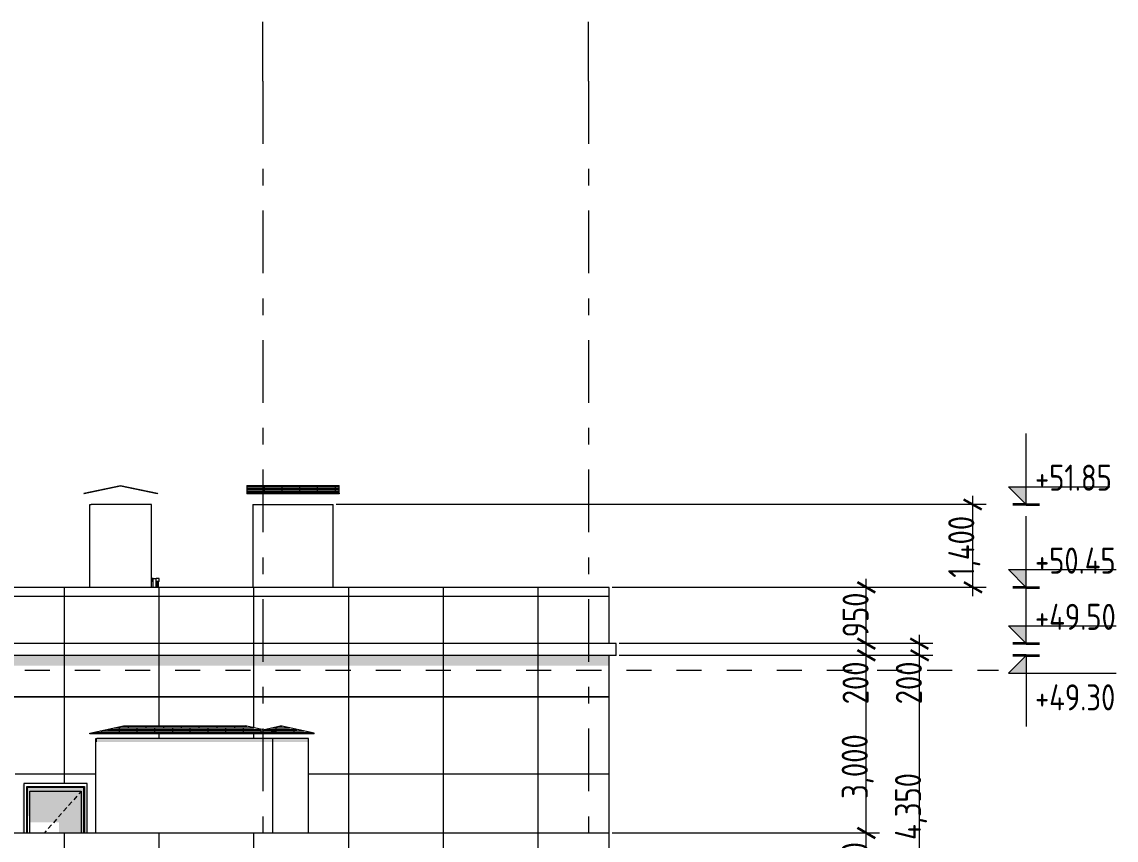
# Model space of a CAD drawing. Header units: millimetres. Extents: x 18162 to 7085488, y 72188 to 247925.
# Drawn here: x 5962390 to 5980869, y 137738 to 151556 of the extents above; entities that cross this region are included whole.
import ezdxf
from ezdxf.enums import TextEntityAlignment as Align

# ---------------------------------------------------------------- set-up
doc = ezdxf.new("R2010")
doc.units = ezdxf.units.MM
doc.header["$MEASUREMENT"] = 0
doc.linetypes.add('Dashed', pattern=[423.333333, 211.666667, -211.666667])
doc.linetypes.add('Double Dashed', pattern=[1093.611073, 529.166651, -211.666656, 141.111112, -211.666656])
for name, color, linetype in [('Archicad Doors', 7, 'Continuous'), ('Interior - Equipment', 7, 'Continuous'), ('Shell - Roof', 7, 'Continuous'), ('Structural - Bearing', 7, 'Continuous'), ('Structural - Grid', 7, 'Continuous')]:
    doc.layers.add(name, color=color, linetype=linetype)
doc.styles.add('GENERATED_STYLE_3', font='', dxfattribs={"width": 0.8})
doc.styles.get('GENERATED_STYLE_3').set_extended_font_data('ISOCPEUR MON')
doc.dimstyles.new('GENERATED_STYLE__32', dxfattribs={"dimtxt": 440.00001, "dimasz": 228, "dimexe": 0.18, "dimexo": 50, "dimgap": 0, "dimtad": 1, "dimdec": 0, "dimzin": 0, "dimdsep": 46, "dimtxsty": 'GENERATED_STYLE_3', "dimblk": 'ARROWHEAD_2', "dimblk1": 'ARROWHEAD_2', "dimblk2": 'ARROWHEAD_2', "dimcen": 0.09, "dimclrd": 13, "dimclre": 13, "dimclrt": 13, "dimadec": 0, "dimazin": 0, "dimtfac": 1, "dimtdec": 4, "dimtmove": 0, "dimatfit": 3, "dimfxl": 1, "dimtolj": 1, "dimtzin": 0, "dimarcsym": 0})

# ---------------------------------------------------------------- blocks, each defined once
blk = doc.blocks.new('*X2898', base_point=(6050604, 91556))
at = {"layer": 'Structural - Bearing', "color": 8, "linetype": 'Continuous', "lineweight": 13}
for p, q in [((5955104, 141056), (5955104, 140856)), ((5956704, 141056), (5956704, 140856)), ((5958304, 141056), (5958304, 140856)), ((5959904, 141056), (5959904, 140856)), ((5961504, 141056), (5961504, 140856)), ((5963104, 141056), (5963104, 140856)), ((5964704, 141056), (5964704, 140856)), ((5966304, 141056), (5966304, 140856)), ((5967904, 141056), (5967904, 140856)), ((5969504, 141056), (5969504, 140856)), ((5971104, 141056), (5971104, 140856))]:
    blk.add_line(p, q, dxfattribs=at)
blk = doc.blocks.new('*X2902', base_point=(6050604, 91556))
at = {"layer": 'Shell - Roof', "color": 7, "linetype": 'Continuous', "lineweight": 13}
for p, q in [((5963590, 139556), (5963890, 139556)), ((5963590, 139545), (5963590, 139556)), ((5963712, 139582), (5963890, 139582)), ((5963712, 139582), (5963889, 139582)), ((5963740, 139556), (5963740, 139582)), ((5963835, 139608), (5963890, 139608)), ((5963890, 139582), (5963890, 139608)), ((5963890, 139608), (5964189, 139608)), ((5963890, 139582), (5964189, 139582)), ((5963890, 139545), (5963890, 139556)), ((5963890, 139556), (5964189, 139556)), ((5963957, 139634), (5964189, 139634)), ((5964037, 139608), (5964037, 139634)), ((5964037, 139556), (5964037, 139582)), ((5964079, 139660), (5964189, 139660)), ((5964189, 139660), (5964489, 139660)), ((5964189, 139634), (5964189, 139660)), ((5964189, 139634), (5964489, 139634)), ((5964189, 139634), (5964288, 139634)), ((5964189, 139608), (5964489, 139608)), ((5964189, 139582), (5964189, 139608)), ((5964189, 139582), (5964489, 139582)), ((5964189, 139582), (5964288, 139582)), ((5964189, 139556), (5964489, 139556)), ((5964189, 139545), (5964189, 139556)), ((5964288, 139634), (5964487, 139634)), ((5964288, 139582), (5964487, 139582)), ((5964339, 139660), (5964339, 139666)), ((5964339, 139608), (5964339, 139634)), ((5964339, 139556), (5964339, 139582)), ((5964489, 139634), (5964489, 139660)), ((5964489, 139660), (5964787, 139660)), ((5964489, 139634), (5964787, 139634)), ((5964489, 139582), (5964489, 139608)), ((5964489, 139608), (5964787, 139608)), ((5964489, 139582), (5964787, 139582)), ((5964489, 139545), (5964489, 139556)), ((5964489, 139556), (5964787, 139556)), ((5964636, 139660), (5964636, 139666)), ((5964636, 139608), (5964636, 139634)), ((5964636, 139556), (5964636, 139582)), ((5964787, 139660), (5965087, 139660)), ((5964787, 139634), (5964787, 139660)), ((5964787, 139634), (5965087, 139634)), ((5964787, 139634), (5964887, 139634)), ((5964787, 139608), (5965087, 139608)), ((5964787, 139582), (5964787, 139608)), ((5964787, 139582), (5965087, 139582)), ((5964787, 139582), (5964887, 139582)), ((5964787, 139556), (5965087, 139556)), ((5964787, 139545), (5964787, 139556)), ((5964887, 139634), (5965086, 139634)), ((5964887, 139582), (5965086, 139582)), ((5964937, 139660), (5964937, 139666)), ((5964937, 139608), (5964937, 139634)), ((5964937, 139556), (5964937, 139582)), ((5965087, 139634), (5965087, 139660)), ((5965087, 139660), (5965386, 139660)), ((5965087, 139634), (5965386, 139634)), ((5965087, 139582), (5965087, 139608)), ((5965087, 139608), (5965386, 139608)), ((5965087, 139582), (5965386, 139582)), ((5965087, 139545), (5965087, 139556)), ((5965087, 139556), (5965386, 139556)), ((5965234, 139660), (5965234, 139666)), ((5965234, 139608), (5965234, 139634)), ((5965234, 139556), (5965234, 139582)), ((5965386, 139660), (5965686, 139660)), ((5965386, 139634), (5965386, 139660)), ((5965386, 139634), (5965686, 139634)), ((5965386, 139634), (5965485, 139634)), ((5965386, 139608), (5965686, 139608)), ((5965386, 139582), (5965386, 139608)), ((5965386, 139582), (5965686, 139582)), ((5965386, 139582), (5965485, 139582)), ((5965386, 139556), (5965686, 139556)), ((5965386, 139545), (5965386, 139556)), ((5965485, 139634), (5965684, 139634)), ((5965485, 139582), (5965684, 139582)), ((5965536, 139660), (5965536, 139666)), ((5965536, 139608), (5965536, 139634)), ((5965536, 139556), (5965536, 139582)), ((5965686, 139634), (5965686, 139660)), ((5965686, 139660), (5965984, 139660)), ((5965686, 139634), (5965984, 139634)), ((5965686, 139582), (5965686, 139608)), ((5965686, 139608), (5965984, 139608)), ((5965686, 139582), (5965984, 139582)), ((5965686, 139545), (5965686, 139556)), ((5965686, 139556), (5965984, 139556)), ((5965833, 139660), (5965833, 139666)), ((5965833, 139608), (5965833, 139634)), ((5965833, 139556), (5965833, 139582)), ((5965984, 139660), (5966187, 139660)), ((5965984, 139634), (5965984, 139660)), ((5965984, 139634), (5966284, 139634)), ((5965984, 139634), (5966084, 139634)), ((5965984, 139608), (5966284, 139608)), ((5965984, 139582), (5965984, 139608)), ((5965984, 139582), (5966284, 139582)), ((5965984, 139582), (5966084, 139582)), ((5965984, 139556), (5966284, 139556)), ((5965984, 139545), (5965984, 139556)), ((5966084, 139634), (5966283, 139634)), ((5966084, 139582), (5966283, 139582)), ((5966134, 139660), (5966134, 139666)), ((5966134, 139608), (5966134, 139634)), ((5966134, 139556), (5966134, 139582)), ((5966284, 139634), (5966284, 139639)), ((5966284, 139634), (5966309, 139634)), ((5966284, 139582), (5966284, 139608)), ((5966284, 139608), (5966431, 139608)), ((5966284, 139582), (5966554, 139582)), ((5966284, 139545), (5966284, 139556)), ((5966284, 139556), (5966583, 139556)), ((5966431, 139608), (5966431, 139608)), ((5966431, 139556), (5966431, 139582)), ((5966583, 139556), (5966676, 139556)), ((5966583, 139545), (5966583, 139556))]:
    blk.add_line(p, q, dxfattribs=at)
blk = doc.blocks.new('*X2904', base_point=(6050604, 91556))
at = {"layer": 'Structural - Bearing', "color": 7, "linetype": 'Continuous', "lineweight": 9}
for p, q in [((5955104, 137856), (5955104, 137156)), ((5956704, 137856), (5956704, 137156)), ((5958304, 137856), (5958304, 137156)), ((5959904, 137856), (5959904, 137156)), ((5961504, 137856), (5961504, 137156)), ((5963104, 137856), (5963104, 137156)), ((5964704, 137856), (5964704, 137156)), ((5966304, 137856), (5966304, 137156)), ((5967904, 137856), (5967904, 137156)), ((5969504, 137856), (5969504, 137156)), ((5971104, 137856), (5971104, 137156)), ((5953608, 137156), (5954604, 137156)), ((5954604, 137156), (5953608, 137156)), ((5955104, 137156), (5954604, 137156)), ((5954604, 137156), (5955104, 137156)), ((5955104, 137156), (5956204, 137156)), ((5955104, 137156), (5955104, 136556)), ((5956204, 137156), (5955104, 137156)), ((5956704, 137156), (5956204, 137156)), ((5956204, 137156), (5956704, 137156)), ((5956704, 137156), (5957804, 137156)), ((5956704, 137156), (5956704, 136556)), ((5957804, 137156), (5956704, 137156)), ((5958304, 137156), (5957804, 137156)), ((5957804, 137156), (5958304, 137156)), ((5958304, 137156), (5959404, 137156)), ((5958304, 137156), (5958304, 136556)), ((5959404, 137156), (5958304, 137156)), ((5959904, 137156), (5959404, 137156)), ((5959404, 137156), (5959904, 137156)), ((5959904, 137156), (5961004, 137156)), ((5959904, 137156), (5959904, 136556)), ((5961004, 137156), (5959904, 137156)), ((5961504, 137156), (5961004, 137156)), ((5961004, 137156), (5961504, 137156)), ((5961504, 137156), (5962604, 137156)), ((5961504, 137156), (5961504, 136556)), ((5962604, 137156), (5961504, 137156)), ((5963104, 137156), (5962604, 137156)), ((5962604, 137156), (5963104, 137156)), ((5963104, 137156), (5964204, 137156)), ((5963104, 137156), (5963104, 136556)), ((5964204, 137156), (5963104, 137156)), ((5964704, 137156), (5964204, 137156)), ((5964204, 137156), (5964704, 137156)), ((5964704, 137156), (5965804, 137156)), ((5964704, 137156), (5964704, 136556)), ((5965804, 137156), (5964704, 137156)), ((5966304, 137156), (5965804, 137156)), ((5965804, 137156), (5966304, 137156)), ((5966304, 137156), (5967404, 137156)), ((5966304, 137156), (5966304, 136556)), ((5967404, 137156), (5966304, 137156)), ((5967904, 137156), (5967404, 137156)), ((5967404, 137156), (5967904, 137156)), ((5967904, 137156), (5969004, 137156)), ((5967904, 137156), (5967904, 136556)), ((5969004, 137156), (5967904, 137156)), ((5969504, 137156), (5969004, 137156)), ((5969004, 137156), (5969504, 137156)), ((5969504, 137156), (5970604, 137156)), ((5969504, 137156), (5969504, 136556)), ((5970604, 137156), (5969504, 137156)), ((5971104, 137156), (5970604, 137156)), ((5970604, 137156), (5971104, 137156)), ((5971104, 137156), (5972204, 137156)), ((5971104, 137156), (5971104, 136556)), ((5972204, 137156), (5971104, 137156)), ((5972308, 137156), (5972204, 137156)), ((5972204, 137156), (5972308, 137156)), ((5955104, 136556), (5955104, 136506)), ((5956704, 136556), (5956704, 136506)), ((5958304, 136556), (5958304, 136506)), ((5959904, 136556), (5959904, 136506)), ((5961504, 136556), (5961504, 136506)), ((5963104, 136556), (5963104, 136506)), ((5964704, 136556), (5964704, 136506)), ((5966304, 136556), (5966304, 136506)), ((5967904, 136556), (5967904, 136506)), ((5969504, 136556), (5969504, 136506)), ((5971104, 136556), (5971104, 136506))]:
    blk.add_line(p, q, dxfattribs=at)
blk = doc.blocks.new('*X2906', base_point=(6050604, 91556))
at = {"layer": 'Structural - Bearing', "color": 7, "linetype": 'Continuous', "lineweight": 9}
for p, q in [((5955104, 140506), (5955104, 140156)), ((5956704, 140506), (5956704, 140156)), ((5958304, 140506), (5958304, 140156)), ((5959904, 140506), (5959904, 140156)), ((5961504, 140506), (5961504, 140156)), ((5963104, 140506), (5963104, 140156)), ((5964704, 140506), (5964704, 140156)), ((5966304, 140506), (5966304, 140156)), ((5967904, 140506), (5967904, 140156)), ((5969504, 140506), (5969504, 140156)), ((5971104, 140506), (5971104, 140156)), ((5953608, 140156), (5954604, 140156)), ((5954604, 140156), (5953608, 140156)), ((5955104, 140156), (5954604, 140156)), ((5954604, 140156), (5955104, 140156)), ((5955104, 140156), (5956204, 140156)), ((5955104, 140156), (5955104, 139556)), ((5956204, 140156), (5955104, 140156)), ((5956704, 140156), (5956204, 140156)), ((5956204, 140156), (5956704, 140156)), ((5956704, 140156), (5957804, 140156)), ((5956704, 140156), (5956704, 139556)), ((5957804, 140156), (5956704, 140156)), ((5958304, 140156), (5957804, 140156)), ((5957804, 140156), (5958304, 140156)), ((5958304, 140156), (5959404, 140156)), ((5958304, 140156), (5958304, 139556)), ((5959404, 140156), (5958304, 140156)), ((5959904, 140156), (5959404, 140156)), ((5959404, 140156), (5959904, 140156)), ((5959904, 140156), (5961004, 140156)), ((5959904, 140156), (5959904, 139640)), ((5961004, 140156), (5959904, 140156)), ((5961504, 140156), (5961004, 140156)), ((5961004, 140156), (5961504, 140156)), ((5961504, 140156), (5962604, 140156)), ((5961504, 140156), (5961504, 139656)), ((5962604, 140156), (5961504, 140156)), ((5963104, 140156), (5962604, 140156)), ((5962604, 140156), (5963104, 140156)), ((5963104, 140156), (5964204, 140156)), ((5963104, 140156), (5963104, 139556)), ((5964204, 140156), (5963104, 140156)), ((5964704, 140156), (5964204, 140156)), ((5964204, 140156), (5964704, 140156)), ((5964704, 140156), (5965804, 140156)), ((5964704, 140156), (5964704, 139666)), ((5965804, 140156), (5964704, 140156)), ((5966304, 140156), (5965804, 140156)), ((5965804, 140156), (5966304, 140156)), ((5966304, 140156), (5967404, 140156)), ((5966304, 140156), (5966304, 139635)), ((5967404, 140156), (5966304, 140156)), ((5967904, 140156), (5967404, 140156)), ((5967404, 140156), (5967904, 140156)), ((5967904, 140156), (5969004, 140156)), ((5967904, 140156), (5967904, 139556)), ((5969004, 140156), (5967904, 140156)), ((5969504, 140156), (5969004, 140156)), ((5969004, 140156), (5969504, 140156)), ((5969504, 140156), (5970604, 140156)), ((5969504, 140156), (5969504, 139556)), ((5970604, 140156), (5969504, 140156)), ((5971104, 140156), (5970604, 140156)), ((5970604, 140156), (5971104, 140156)), ((5971104, 140156), (5972204, 140156)), ((5971104, 140156), (5971104, 139556)), ((5972204, 140156), (5971104, 140156)), ((5972308, 140156), (5972204, 140156)), ((5972204, 140156), (5972308, 140156)), ((5955104, 139556), (5955104, 137856)), ((5956704, 139556), (5956704, 137856)), ((5958304, 139556), (5958304, 137856)), ((5959904, 139535), (5959904, 139456)), ((5961504, 139535), (5961504, 139456)), ((5963104, 139556), (5963104, 138693)), ((5964704, 139535), (5964704, 139456)), ((5966304, 139535), (5966304, 139456)), ((5967904, 139556), (5967904, 137856)), ((5969504, 139556), (5969504, 137856)), ((5971104, 139556), (5971104, 137856)), ((5953608, 138856), (5954604, 138856)), ((5954604, 138856), (5955104, 138856)), ((5955104, 138856), (5956204, 138856)), ((5956204, 138856), (5956704, 138856)), ((5956704, 138856), (5957804, 138856)), ((5957804, 138856), (5958304, 138856)), ((5958304, 138856), (5959288, 138856)), ((5962278, 138856), (5962604, 138856)), ((5962604, 138856), (5963104, 138856)), ((5963104, 138856), (5963638, 138856)), ((5967228, 138856), (5967404, 138856)), ((5967404, 138856), (5967904, 138856)), ((5967904, 138856), (5969004, 138856)), ((5969004, 138856), (5969504, 138856)), ((5969504, 138856), (5970604, 138856)), ((5970604, 138856), (5971104, 138856)), ((5971104, 138856), (5972204, 138856)), ((5972204, 138856), (5972308, 138856))]:
    blk.add_line(p, q, dxfattribs=at)
blk = doc.blocks.new('*X2909', base_point=(6050604, 91556))
at = {"layer": 'Shell - Roof', "color": 7, "linetype": 'Continuous', "lineweight": 13}
for p, q in [((5966485, 139608), (5966540, 139608)), ((5966540, 139585), (5966540, 139608)), ((5966540, 139608), (5966839, 139608)), ((5966554, 139582), (5966839, 139582)), ((5966607, 139634), (5966839, 139634)), ((5966676, 139556), (5966839, 139556)), ((5966687, 139608), (5966687, 139634)), ((5966687, 139556), (5966687, 139582)), ((5966729, 139660), (5966787, 139660)), ((5966839, 139634), (5966839, 139649)), ((5966839, 139634), (5966909, 139634)), ((5966839, 139634), (5966909, 139634)), ((5966839, 139608), (5967031, 139608)), ((5966839, 139582), (5966839, 139608)), ((5966839, 139582), (5967139, 139582)), ((5966839, 139582), (5966938, 139582)), ((5966839, 139556), (5967139, 139556)), ((5966839, 139545), (5966839, 139556)), ((5966938, 139582), (5967137, 139582)), ((5966989, 139608), (5966989, 139617)), ((5966989, 139556), (5966989, 139582)), ((5967139, 139582), (5967139, 139585)), ((5967139, 139582), (5967154, 139582)), ((5967139, 139545), (5967139, 139556)), ((5967139, 139556), (5967276, 139556))]:
    blk.add_line(p, q, dxfattribs=at)
blk = doc.blocks.new('*X2910', base_point=(6050604, 91556))
at = {"layer": 'Structural - Bearing', "color": 7, "linetype": 'Continuous', "lineweight": 9}
for p, q in [((5955104, 140856), (5955104, 140506)), ((5956704, 140856), (5956704, 140506)), ((5958304, 140856), (5958304, 140506)), ((5959904, 140856), (5959904, 140506)), ((5961504, 140856), (5961504, 140506)), ((5963104, 140856), (5963104, 140506)), ((5964704, 140856), (5964704, 140506)), ((5966304, 140856), (5966304, 140506)), ((5967904, 140856), (5967904, 140506)), ((5969504, 140856), (5969504, 140506)), ((5971104, 140856), (5971104, 140506))]:
    blk.add_line(p, q, dxfattribs=at)
blk = doc.blocks.new('*X2911', base_point=(6050604, 91556))
at = {"layer": 'Structural - Bearing', "color": 7, "linetype": 'Continuous', "lineweight": 9}
for p, q in [((5955104, 142006), (5955104, 141056)), ((5956704, 142006), (5956704, 141056)), ((5958304, 142006), (5958304, 141056)), ((5959904, 142006), (5959904, 141056)), ((5961504, 142006), (5961504, 141056)), ((5963104, 142006), (5963104, 141056)), ((5964704, 142006), (5964704, 141056)), ((5966304, 142006), (5966304, 141056)), ((5967904, 142006), (5967904, 141056)), ((5969504, 142006), (5969504, 141056)), ((5971104, 142006), (5971104, 141056)), ((5953608, 141856), (5954604, 141856)), ((5954604, 141856), (5955104, 141856)), ((5955104, 141856), (5956204, 141856)), ((5956204, 141856), (5956704, 141856)), ((5956704, 141856), (5957804, 141856)), ((5957804, 141856), (5958304, 141856)), ((5958304, 141856), (5959404, 141856)), ((5959404, 141856), (5959904, 141856)), ((5959904, 141856), (5961004, 141856)), ((5961004, 141856), (5961504, 141856)), ((5961504, 141856), (5962604, 141856)), ((5962604, 141856), (5963104, 141856)), ((5963104, 141856), (5964204, 141856)), ((5964204, 141856), (5964704, 141856)), ((5964704, 141856), (5965804, 141856)), ((5965804, 141856), (5966304, 141856)), ((5966304, 141856), (5967404, 141856)), ((5967404, 141856), (5967904, 141856)), ((5967904, 141856), (5969004, 141856)), ((5969004, 141856), (5969504, 141856)), ((5969504, 141856), (5970604, 141856)), ((5970604, 141856), (5971104, 141856)), ((5971104, 141856), (5972204, 141856)), ((5972204, 141856), (5972308, 141856))]:
    blk.add_line(p, q, dxfattribs=at)
blk = doc.blocks.new('*X2933', base_point=(6050604, 91556))
at = {"layer": 'Shell - Roof', "color": 7, "linetype": 'Continuous', "lineweight": 13}
for p, q in [((5966188, 143710), (5966488, 143710)), ((5966188, 143684), (5966488, 143684)), ((5966188, 143684), (5966288, 143684)), ((5966188, 143658), (5966488, 143658)), ((5966188, 143632), (5966488, 143632)), ((5966188, 143632), (5966288, 143632)), ((5966188, 143606), (5966488, 143606)), ((5966288, 143684), (5966487, 143684)), ((5966288, 143632), (5966487, 143632)), ((5966338, 143710), (5966338, 143729)), ((5966338, 143658), (5966338, 143684)), ((5966338, 143606), (5966338, 143632)), ((5966488, 143684), (5966488, 143710)), ((5966488, 143710), (5966787, 143710)), ((5966488, 143684), (5966787, 143684)), ((5966488, 143632), (5966488, 143658)), ((5966488, 143658), (5966787, 143658)), ((5966488, 143632), (5966787, 143632)), ((5966488, 143595), (5966488, 143606)), ((5966488, 143606), (5966787, 143606)), ((5966635, 143710), (5966635, 143729)), ((5966635, 143658), (5966635, 143684)), ((5966635, 143606), (5966635, 143632)), ((5966787, 143710), (5967087, 143710)), ((5966787, 143684), (5966787, 143710)), ((5966787, 143684), (5967087, 143684)), ((5966787, 143684), (5966886, 143684)), ((5966787, 143658), (5967087, 143658)), ((5966787, 143632), (5966787, 143658)), ((5966787, 143632), (5967087, 143632)), ((5966787, 143632), (5966886, 143632)), ((5966787, 143606), (5967087, 143606)), ((5966787, 143595), (5966787, 143606)), ((5966886, 143684), (5967085, 143684)), ((5966886, 143632), (5967085, 143632)), ((5966937, 143710), (5966937, 143729)), ((5966937, 143658), (5966937, 143684)), ((5966937, 143606), (5966937, 143632)), ((5967087, 143684), (5967087, 143710)), ((5967087, 143710), (5967385, 143710)), ((5967087, 143684), (5967385, 143684)), ((5967087, 143632), (5967087, 143658)), ((5967087, 143658), (5967385, 143658)), ((5967087, 143632), (5967385, 143632)), ((5967087, 143595), (5967087, 143606)), ((5967087, 143606), (5967385, 143606)), ((5967234, 143710), (5967234, 143729)), ((5967234, 143658), (5967234, 143684)), ((5967234, 143606), (5967234, 143632)), ((5967385, 143710), (5967685, 143710)), ((5967385, 143684), (5967385, 143710)), ((5967385, 143684), (5967685, 143684)), ((5967385, 143684), (5967485, 143684)), ((5967385, 143658), (5967685, 143658)), ((5967385, 143632), (5967385, 143658)), ((5967385, 143632), (5967685, 143632)), ((5967385, 143632), (5967485, 143632)), ((5967385, 143606), (5967685, 143606)), ((5967385, 143595), (5967385, 143606)), ((5967485, 143684), (5967684, 143684)), ((5967485, 143632), (5967684, 143632)), ((5967535, 143710), (5967535, 143729)), ((5967535, 143658), (5967535, 143684)), ((5967535, 143606), (5967535, 143632)), ((5967685, 143684), (5967685, 143710)), ((5967685, 143710), (5967748, 143710)), ((5967685, 143684), (5967748, 143684)), ((5967685, 143632), (5967685, 143658)), ((5967685, 143658), (5967748, 143658)), ((5967685, 143632), (5967748, 143632)), ((5967685, 143595), (5967685, 143606)), ((5967685, 143606), (5967748, 143606))]:
    blk.add_line(p, q, dxfattribs=at)
blk = doc.blocks.new('*D3011', base_point=(6050604, 91556))
at = {"color": 13, "linetype": 'Continuous', "lineweight": 13}
for p, q in [((5976874, 137856), (5972358, 137856)), ((5976649, 136506), (5976649, 137856)), ((5976874, 136506), (5973708, 136506)), ((5976649, 136306), (5976649, 136506))]:
    blk.add_line(p, q, dxfattribs=at)
at = {"color": 12, "linetype": 'Continuous', "lineweight": 35}
for p, q in [((5976499, 137943), (5976799, 137770)), ((5976499, 136593), (5976799, 136420))]:
    blk.add_line(p, q, dxfattribs=at)
at = {"color": 13, "lineweight": 13, "insert": (5976777, 136663), "char_height": 440, "attachment_point": 7, "rotation": 90, "style": 'GENERATED_STYLE_3'}
blk.add_mtext('\\A1;{\\pql;\\fISOCPEUR MON|b0|i0|c0|p0;\\W0.800000;1,350}', dxfattribs=at)
blk = doc.blocks.new('ARROWHEAD_2')
at = {"color": 0, "linetype": 'Continuous', "lineweight": 0}
for p, q in [((0, 0), (-1, 0)), ((-0.378, -0.655), (0.378, 0.655))]:
    blk.add_line(p, q, dxfattribs=at)
blk = doc.blocks.new('*D3012', base_point=(6050604, 91556))
at = {"color": 13, "linetype": 'Continuous', "lineweight": 13}
for p, q in [((5976874, 140856), (5972478, 140856)), ((5976649, 137856), (5976649, 140856)), ((5976874, 137856), (5972358, 137856))]:
    blk.add_line(p, q, dxfattribs=at)
at = {"color": 12, "linetype": 'Continuous', "lineweight": 35}
for p, q in [((5976499, 140943), (5976799, 140770)), ((5976499, 137943), (5976799, 137770))]:
    blk.add_line(p, q, dxfattribs=at)
at = {"color": 13, "lineweight": 13, "char_height": 440, "attachment_point": 7, "rotation": 90, "style": 'GENERATED_STYLE_3'}
for s, insert in [('\\A1;{\\pql;\\fISOCPEUR MON|b0|i0|c0|p0;\\W0.800000;200}', (5976689, 140032)), ('\\A1;{\\pql;\\fISOCPEUR MON|b0|i0|c0|p0;\\W0.800000;3,000}', (5976777, 138434))]:
    blk.add_mtext(s, dxfattribs=dict(at, insert=insert))
blk = doc.blocks.new('*D3013', base_point=(6050604, 91556))
at = {"color": 13, "linetype": 'Continuous', "lineweight": 13}
for p, q in [((5976874, 141056), (5972478, 141056)), ((5976649, 140856), (5976649, 141056)), ((5976874, 140856), (5972478, 140856))]:
    blk.add_line(p, q, dxfattribs=at)
at = {"color": 12, "linetype": 'Continuous', "lineweight": 35}
for p, q in [((5976499, 141143), (5976799, 140970)), ((5976499, 140943), (5976799, 140770))]:
    blk.add_line(p, q, dxfattribs=at)
blk = doc.blocks.new('*D3014', base_point=(6050604, 91556))
at = {"color": 13, "linetype": 'Continuous', "lineweight": 13}
for p, q in [((5976649, 142006), (5976649, 142153)), ((5976874, 142006), (5972358, 142006)), ((5976649, 141056), (5976649, 142006)), ((5976874, 141056), (5972478, 141056))]:
    blk.add_line(p, q, dxfattribs=at)
at = {"color": 12, "linetype": 'Continuous', "lineweight": 35}
for p, q in [((5976799, 141920), (5976499, 142093)), ((5976499, 141143), (5976799, 140970))]:
    blk.add_line(p, q, dxfattribs=at)
at = {"color": 13, "lineweight": 13, "insert": (5976689, 141162), "char_height": 440, "attachment_point": 7, "rotation": 90, "style": 'GENERATED_STYLE_3'}
blk.add_mtext('\\A1;{\\pql;\\fISOCPEUR MON|b0|i0|c0|p0;\\W0.800000;950}', dxfattribs=at)
blk = doc.blocks.new('*D3051', base_point=(6050604, 91556))
at = {"color": 13, "linetype": 'Continuous', "lineweight": 13}
for p, q in [((5977774, 140856), (5972478, 140856)), ((5977549, 136506), (5977549, 140856)), ((5977774, 136506), (5973708, 136506)), ((5977549, 136306), (5977549, 136506))]:
    blk.add_line(p, q, dxfattribs=at)
at = {"color": 12, "linetype": 'Continuous', "lineweight": 35}
for p, q in [((5977399, 140943), (5977699, 140770)), ((5977399, 136593), (5977699, 136420))]:
    blk.add_line(p, q, dxfattribs=at)
at = {"color": 13, "lineweight": 13, "char_height": 440, "attachment_point": 7, "rotation": 90, "style": 'GENERATED_STYLE_3'}
for s, insert in [('\\A1;{\\pql;\\fISOCPEUR MON|b0|i0|c0|p0;\\W0.800000;200}', (5977589, 140032)), ('\\A1;{\\pql;\\fISOCPEUR MON|b0|i0|c0|p0;\\W0.800000;4,350}', (5977677, 137741))]:
    blk.add_mtext(s, dxfattribs=dict(at, insert=insert))
blk = doc.blocks.new('*D3052', base_point=(6050604, 91556))
at = {"color": 13, "linetype": 'Continuous', "lineweight": 13}
for p, q in [((5977549, 141056), (5977549, 141203)), ((5977774, 141056), (5972478, 141056)), ((5977549, 140856), (5977549, 141056))]:
    blk.add_line(p, q, dxfattribs=at)
at = {"color": 12, "linetype": 'Continuous', "lineweight": 35}
for p, q in [((5977699, 140970), (5977399, 141143)), ((5977399, 140943), (5977699, 140770))]:
    blk.add_line(p, q, dxfattribs=at)
blk = doc.blocks.new('*D3053', base_point=(6050604, 91556))
at = {"color": 13, "linetype": 'Continuous', "lineweight": 13}
for p, q in [((5978674, 143406), (5967698, 143406)), ((5978449, 143406), (5978449, 143553)), ((5978449, 142006), (5978449, 143406)), ((5978674, 142006), (5972358, 142006)), ((5978449, 141859), (5978449, 142006))]:
    blk.add_line(p, q, dxfattribs=at)
at = {"color": 12, "linetype": 'Continuous', "lineweight": 35}
for p, q in [((5978599, 143320), (5978299, 143493)), ((5978299, 142093), (5978599, 141920))]:
    blk.add_line(p, q, dxfattribs=at)
at = {"color": 13, "lineweight": 13, "insert": (5978577, 142170), "char_height": 440, "attachment_point": 7, "rotation": 90, "style": 'GENERATED_STYLE_3'}
blk.add_mtext('\\A1;{\\pql;\\fISOCPEUR MON|b0|i0|c0|p0;\\W0.800000;1,400}', dxfattribs=at)
blk = doc.blocks.new('Standard grid marker[382]_3', base_point=(5966458, 151556))
at = {"layer": 'Structural - Grid', "color": 13, "linetype": 'Double Dashed', "lineweight": 13, "ltscale": 2}
for q in [(5966458, 151556), (5966458, 87056)]:
    blk.add_line((5966458, 150556), q, dxfattribs=at)
at = {"layer": 'Structural - Grid', "color": 13, "lineweight": 13, "style": 'GENERATED_STYLE_3'}
blk.add_attdef('AC_MarkerText_1', text='', height=500, rotation=360, dxfattribs=at).set_placement((5966458, 85706), align=Align.TOP_CENTER)
blk = doc.blocks.new('Standard grid marker[383]_3', base_point=(5971958, 151556))
at = {"layer": 'Structural - Grid', "color": 13, "linetype": 'Double Dashed', "lineweight": 13, "ltscale": 2}
for q in [(5971958, 151556), (5971958, 87056)]:
    blk.add_line((5971958, 150556), q, dxfattribs=at)
at = {"layer": 'Structural - Grid', "color": 13, "lineweight": 13, "style": 'GENERATED_STYLE_3'}
blk.add_attdef('AC_MarkerText_1', text='', height=500, rotation=360, dxfattribs=at).set_placement((5971958, 85706), align=Align.TOP_CENTER)

msp = doc.modelspace()

# ---------------------------------------------------------------- hatches: boundary and pattern name
at = {"linetype": 'Continuous', "lineweight": 13}
for points in [[(5979349.2, 143406.2), (5979349.2, 143706.2), (5979049.2, 143706.2)], [(5979349.2, 142006.2), (5979349.2, 142306.2), (5979049.2, 142306.2)], [(5979349.2, 141056.2), (5979349.2, 141356.2), (5979049.2, 141356.2)], [(5979349.2, 140856.2), (5979049.2, 140556.2), (5979349.2, 140556.2)]]:
    msp.add_hatch(color=13, dxfattribs=at).paths.add_polyline_path(points)
at = {"layer": 'Archicad Doors', "linetype": 'Continuous', "lineweight": 0}
for points in [[(5963445.1, 138643.2), (5962471.1, 138643.2), (5962483.1, 138631.2), (5963433.1, 138631.2)], [(5962471.1, 138643.2), (5962471.1, 138616.3), (5962483.1, 138616.3), (5962483.1, 138631.2)], [(5963433.1, 138631.2), (5962483.1, 138631.2), (5962483.1, 138566.2), (5962523.1, 138566.2), (5963393.1, 138566.2), (5963433.1, 138566.2)], [(5963433.1, 137856.2), (5963445.1, 137856.2), (5963445.1, 138643.2), (5963433.1, 138631.2)], [(5962523.1, 138566.2), (5962483.1, 138566.2), (5962483.1, 138142.5), (5962523.1, 138142.5)], [(5963393.1, 138566.2), (5962523.1, 138566.2), (5962523.1, 138036.5), (5963016.1, 138036.5), (5963016.1, 137856.2), (5963393.1, 137856.2)], [(5963393.1, 138566.2), (5963393.1, 137856.2), (5963433.1, 137856.2), (5963433.1, 138566.2)]]:
    msp.add_hatch(color=49, dxfattribs=at).paths.add_polyline_path(points)
at = {"layer": 'Interior - Equipment', "linetype": 'Continuous', "lineweight": 0}
for points in [[(5964578.1, 142006.2), (5964579.4, 142006.2), (5964580.2, 142011.9), (5964580.2, 142126.5), (5964578.1, 142110.8)], [(5964580.2, 142105.4), (5964582, 142105.4), (5964582, 142156.2), (5964580.2, 142151.9)], [(5964593.8, 142156.2), (5964582, 142156.2), (5964582, 142105.4), (5964593.8, 142105.4)], [(5964606.5, 142156.2), (5964593.8, 142138.2), (5964593.8, 142105.4), (5964606.5, 142105.4)], [(5964682.7, 142069.5), (5964695.4, 142087.4), (5964695.4, 142105.4), (5964682.7, 142105.4)]]:
    msp.add_hatch(color=49, dxfattribs=at).paths.add_polyline_path(points)
at = {"layer": 'Structural - Bearing', "linetype": 'Continuous', "lineweight": 0}
for points in [[(5972308.1, 140856.2), (5953608.1, 140856.2), (5953608.1, 140686.5), (5972308.1, 140686.5)], [(5963658.1, 139456.2), (5963638.1, 139456.2), (5963638.1, 139396.9), (5963658.1, 139396.9)], [(5966628.1, 139456.2), (5963658.1, 139456.2), (5963658.1, 139396.9), (5966628.1, 139396.9)], [(5967228.1, 139456.2), (5966628.1, 139456.2), (5966628.1, 139396.9), (5967228.1, 139396.9)], [(5962421.1, 138693.2), (5962402.1, 138666.3), (5962402.1, 137856.2), (5962421.1, 137856.2)]]:
    msp.add_hatch(color=49, dxfattribs=at).paths.add_polyline_path(points)

# ---------------------------------------------------------------- linework, layer by layer
at = {"color": 13, "linetype": 'Continuous', "lineweight": 13}
for p, q in [((5979349.2, 143406.2), (5979349.2, 144606.2)), ((5979349.2, 143406.2), (5979049.2, 143706.2)), ((5979049.2, 143706.2), (5979349.2, 143706.2)), ((5979349.2, 143706.2), (5980763.8, 143706.2)), ((5979349.2, 142006.2), (5979349.2, 143206.2)), ((5979349.2, 142006.2), (5979049.2, 142306.2)), ((5979049.2, 142306.2), (5979349.2, 142306.2)), ((5979349.2, 142306.2), (5980869.2, 142306.2)), ((5979349.2, 141056.2), (5979349.2, 142256.2)), ((5979349.2, 141056.2), (5979049.2, 141356.2)), ((5979049.2, 141356.2), (5979349.2, 141356.2)), ((5979349.2, 141356.2), (5980869.2, 141356.2)), ((5979349.2, 140856.2), (5979049.2, 140556.2)), ((5979349.2, 140856.2), (5979349.2, 139656.2)), ((5979049.2, 140556.2), (5979349.2, 140556.2)), ((5979349.2, 140556.2), (5980869.2, 140556.2))]:
    msp.add_line(p, q, dxfattribs=at)
at = {"color": 12, "linetype": 'Continuous', "lineweight": 35}
for p, q in [((5979349.2, 143406.2), (5979124.2, 143406.2)), ((5979349.2, 143406.2), (5979574.2, 143406.2)), ((5979349.2, 142006.2), (5979124.2, 142006.2)), ((5979349.2, 142006.2), (5979574.2, 142006.2)), ((5979349.2, 141056.2), (5979124.2, 141056.2)), ((5979349.2, 141056.2), (5979574.2, 141056.2)), ((5979349.2, 140856.2), (5979124.2, 140856.2)), ((5979349.2, 140856.2), (5979574.2, 140856.2))]:
    msp.add_line(p, q, dxfattribs=at)
at = {"color": 8, "linetype": 'Dashed', "lineweight": 13, "ltscale": 2}
msp.add_line((5948046.5, 140606.2), (5978885, 140606.2), dxfattribs=at)
at = {"layer": 'Archicad Doors', "color": 7, "linetype": 'Continuous', "lineweight": 9}
for p, q in [((5962421.1, 138693.2), (5962421.1, 137856.2)), ((5963495.1, 138693.2), (5962421.1, 138693.2)), ((5962471.1, 137856.2), (5962471.1, 138643.2)), ((5962471.1, 138643.2), (5963445.1, 138643.2)), ((5962483.1, 137856.2), (5962483.1, 138631.2)), ((5962483.1, 138631.2), (5963433.1, 138631.2)), ((5963433.1, 138631.2), (5963433.1, 137856.2)), ((5963445.1, 138643.2), (5963445.1, 137856.2)), ((5963495.1, 137856.2), (5963495.1, 138693.2)), ((5962523.1, 137856.2), (5962523.1, 138566.2)), ((5962523.1, 138566.2), (5963393.1, 138566.2)), ((5963319, 138480.8), (5963266, 138420.9)), ((5963393.1, 138564.6), (5963352.1, 138518.2)), ((5963393.1, 138566.2), (5963393.1, 137856.2)), ((5963146.8, 138286), (5963093.8, 138226.1)), ((5963232.9, 138383.4), (5963179.9, 138323.5)), ((5962974.5, 138091.2), (5962921.5, 138031.3)), ((5963060.6, 138188.6), (5963007.7, 138128.7)), ((5962802.3, 137896.5), (5962766.7, 137856.2)), ((5962888.4, 137993.9), (5962835.4, 137933.9))]:
    msp.add_line(p, q, dxfattribs=at)
at = {"layer": 'Interior - Equipment', "color": 7, "linetype": 'Continuous', "lineweight": 13}
for p, q in [((5964580.2, 142156.2), (5964578.1, 142156.2)), ((5964580.2, 142006.2), (5964580.2, 142156.2)), ((5964582, 142156.2), (5964580.2, 142156.2)), ((5964582, 142105.4), (5964580.2, 142105.4)), ((5964593.8, 142156.2), (5964582, 142156.2)), ((5964593.8, 142105.4), (5964582, 142105.4)), ((5964606.5, 142156.2), (5964593.8, 142156.2)), ((5964593.8, 142105.4), (5964593.8, 142156.2)), ((5964606.5, 142105.4), (5964593.8, 142105.4)), ((5964606.5, 142006.2), (5964606.5, 142156.2)), ((5964606.5, 142156.2), (5964657.3, 142156.2)), ((5964657.3, 142006.2), (5964657.3, 142156.2)), ((5964708.1, 142156.2), (5964657.3, 142156.2)), ((5964708.1, 142105.4), (5964657.3, 142105.4)), ((5964682.7, 142006.2), (5964682.7, 142105.4)), ((5964695.4, 142006.2), (5964695.4, 142105.4)), ((5964708.1, 142105.4), (5964708.1, 142156.2))]:
    msp.add_line(p, q, dxfattribs=at)
at = {"layer": 'Shell - Roof', "color": 7, "linetype": 'Continuous', "lineweight": 13}
for p, q in [((5963438.1, 143595.1), (5964058.1, 143726.9)), ((5963438.1, 143595.1), (5963440.2, 143585.4)), ((5964058.1, 143716.7), (5963440.2, 143585.4)), ((5964058.1, 143726.9), (5964678.1, 143595.1)), ((5964676, 143585.4), (5964058.1, 143716.7)), ((5964678.1, 143595.1), (5964676, 143585.4)), ((5966188.1, 143729), (5967748.1, 143729)), ((5966188.1, 143729), (5966188.1, 143595.1)), ((5966188.1, 143595.1), (5967748.1, 143595.1)), ((5966188.1, 143595.1), (5966188.1, 143585.4)), ((5967748.1, 143585.4), (5966188.1, 143585.4)), ((5967748.1, 143595.1), (5967748.1, 143729)), ((5967748.1, 143595.1), (5967748.1, 143585.4)), ((5963538.1, 139545.1), (5964108.1, 139666.3)), ((5963538.1, 139545.1), (5966728.1, 139545.1)), ((5963540.2, 139535.4), (5963538.1, 139545.1)), ((5966726, 139535.4), (5963540.2, 139535.4)), ((5964108.1, 139666.3), (5966158.1, 139666.3)), ((5966728.1, 139545.1), (5966158.1, 139666.3)), ((5966458.1, 139602.5), (5966758.1, 139666.3)), ((5966726, 139535.4), (5966728.1, 139545.1)), ((5967326, 139535.4), (5966726, 139535.4)), ((5966728.1, 139545.1), (5967328.1, 139545.1)), ((5967328.1, 139545.1), (5966758.1, 139666.3)), ((5967326, 139535.4), (5967328.1, 139545.1))]:
    msp.add_line(p, q, dxfattribs=at)
at = {"layer": 'Structural - Bearing', "color": 7, "linetype": 'Continuous', "lineweight": 13}
for p, q in [((5963538.1, 143406.2), (5963558.1, 143406.2)), ((5963538.1, 142006.2), (5963538.1, 143406.2)), ((5964578.1, 143406.2), (5963558.1, 143406.2)), ((5964578.1, 142006.2), (5964578.1, 143406.2)), ((5966288.1, 143406.2), (5967648.1, 143406.2)), ((5966288.1, 143406.2), (5966288.1, 142006.2)), ((5967648.1, 142006.2), (5967648.1, 143406.2)), ((5972308.1, 142006.2), (5953608.1, 142006.2)), ((5972308.1, 141056.2), (5972308.1, 142006.2)), ((5972428.1, 141056.2), (5953688.1, 141056.2)), ((5972428.1, 140856.2), (5972428.1, 141056.2)), ((5972428.1, 140856.2), (5953688.1, 140856.2)), ((5972308.1, 140506.2), (5972308.1, 140856.2)), ((5972308.1, 137856.2), (5972308.1, 140506.2)), ((5963638.1, 139456.2), (5963658.1, 139456.2)), ((5963638.1, 137856.2), (5963638.1, 139456.2)), ((5966628.1, 139456.2), (5963658.1, 139456.2)), ((5966628.1, 137856.2), (5966628.1, 139456.2)), ((5967228.1, 139456.2), (5966628.1, 139456.2)), ((5967228.1, 137856.2), (5967228.1, 139456.2)), ((5972308.1, 137856.2), (5953608.1, 137856.2)), ((5972308.1, 136506.2), (5972308.1, 137856.2))]:
    msp.add_line(p, q, dxfattribs=at)

# ---------------------------------------------------------------- block references
at = {"layer": 'Shell - Roof', "lineweight": 0}
for name in ['*X2933', '*X2902', '*X2909']:
    msp.add_blockref(name, (6050603.8, 91556.2), dxfattribs=at)
at = {"layer": 'Structural - Bearing', "lineweight": 0}
for name in ['*X2911', '*X2898', '*X2910', '*X2906', '*X2904']:
    msp.add_blockref(name, (6050603.8, 91556.2), dxfattribs=at)
at = {"layer": 'Structural - Grid', "color": 13, "linetype": 'Continuous', "lineweight": 13}
for name, p in [('Standard grid marker[382]_3', (5966458.1, 151556.2)), ('Standard grid marker[383]_3', (5971958.1, 151556.2))]:
    msp.add_blockref(name, p, dxfattribs=at)

# ---------------------------------------------------------------- texts
at = {"color": 13, "lineweight": 13, "char_height": 440, "attachment_point": 7, "style": 'GENERATED_STYLE_3'}
for s, insert in [('\\A1;{\\pql;\\fISOCPEUR MON|b0|i0|c0|p0;\\W0.800000;+51.85}', (5979499.2, 143638.4)), ('\\A1;{\\pql;\\fISOCPEUR MON|b0|i0|c0|p0;\\W0.800000;+50.45}', (5979499.2, 142238.4)), ('\\A1;{\\pql;\\fISOCPEUR MON|b0|i0|c0|p0;\\W0.800000;+49.50}', (5979499.2, 141288.4)), ('\\A1;{\\pql;\\fISOCPEUR MON|b0|i0|c0|p0;\\W0.800000;+49.30}', (5979499.2, 139928.4))]:
    msp.add_mtext(s, dxfattribs=dict(at, insert=insert))

# ---------------------------------------------------------------- dimensions: what is measured, and where the dimension line sits
at = {"color": 13, "linetype": 'Continuous', "lineweight": 13}
for base, p1, p2, picture, middle in [((5978449, 143406.2), (5972308.1, 142006.2), (5967648.1, 143406.2), '*D3053', (5978141, 142907.5)), ((5976649, 142006.2), (5972428.1, 141056.2), (5972308.1, 142006.2), '*D3014', (5976341, 141664.6)), ((5977549, 141056.2), (5972428.1, 140856.2), (5972428.1, 141056.2), '*D3052', (5977241, 140534)), ((5976649, 140856.2), (5972308.1, 137856.2), (5972428.1, 140856.2), '*D3012', (5976341, 139171.1)), ((5976649, 141056.2), (5972428.1, 140856.2), (5972428.1, 141056.2), '*D3013', (5976341, 140534)), ((5977549, 140856.2), (5973043.2, 136506.2), (5972428.1, 140856.2), '*D3051', (5977241, 138478.5)), ((5976649, 137856.2), (5973043.2, 136506.2), (5972308.1, 137856.2), '*D3011', (5976341, 137400.1))]:
    dim = msp.add_linear_dim(base=base, p1=p1, p2=p2, angle=90, dimstyle='GENERATED_STYLE__32', dxfattribs=at)
    dim.commit()
    dim.dimension.update_dxf_attribs({"geometry": picture, "text_midpoint": middle, "dimtype": 160, "text_rotation": 90})

doc.saveas('drawing.dxf')
